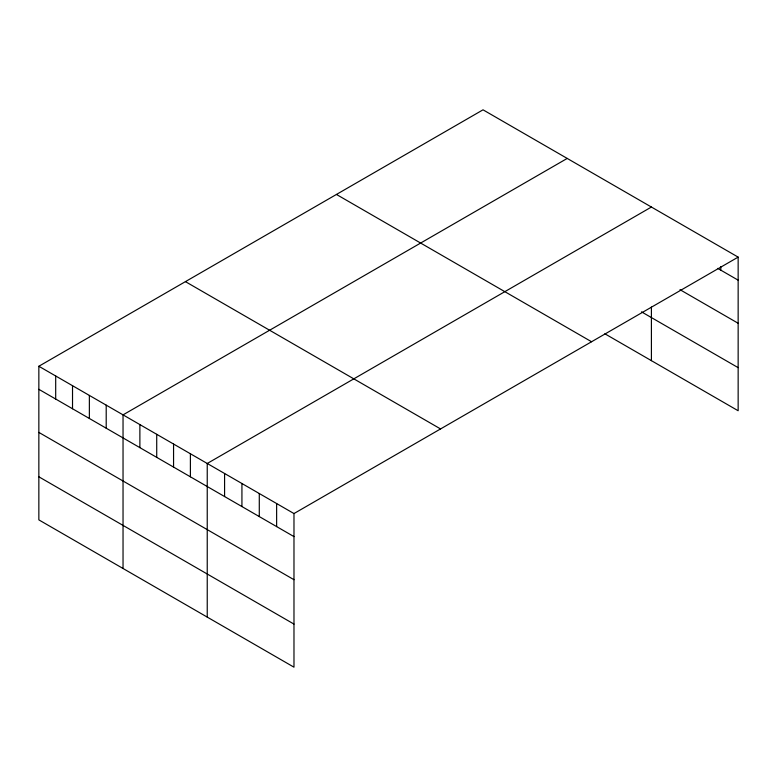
<?xml version="1.0" encoding="UTF-8"?>
<svg xmlns="http://www.w3.org/2000/svg" width="777" height="777" viewBox="0 0 777 777"><rect width="100%" height="100%" fill="white"/><g stroke="black" fill="none" stroke-linecap="round" stroke-linejoin="round"><path stroke-width="1.17" d="M38.85 366.258L293.978 513.558L293.978 667.181L38.85 519.881L38.85 366.258L483.022 109.819L738.15 257.119L738.15 410.742L604.856 333.78M567.21 158.43L123.038 414.869L123.038 568.492M651.408 207.041L207.236 463.48L207.236 617.093M293.978 513.558L738.15 257.119M717.744 268.386L738.15 280.167M679.982 289.675L738.15 323.261M641.501 311.849L738.15 367.647M336.441 194.444L591.569 341.744M185.431 281.633L440.559 428.933M38.85 389.316L293.978 536.606M38.85 432.4L293.978 579.7M38.85 476.796L293.978 624.086M720.803 266.511L720.803 270.153M651.408 307.051L651.408 360.654M276.631 503.545L276.631 526.592M259.285 493.531L259.285 516.579M241.929 483.508L241.929 506.565M224.582 473.494L224.582 496.542M190.394 453.758L190.394 476.806M173.562 444.036L173.562 467.084M156.721 434.314L156.721 457.362M139.879 424.592L139.879 447.639M106.206 405.147L106.206 428.195M89.365 395.425L89.365 418.473M72.523 385.703L72.523 408.76M55.691 375.981L55.691 399.038"/></g></svg>
